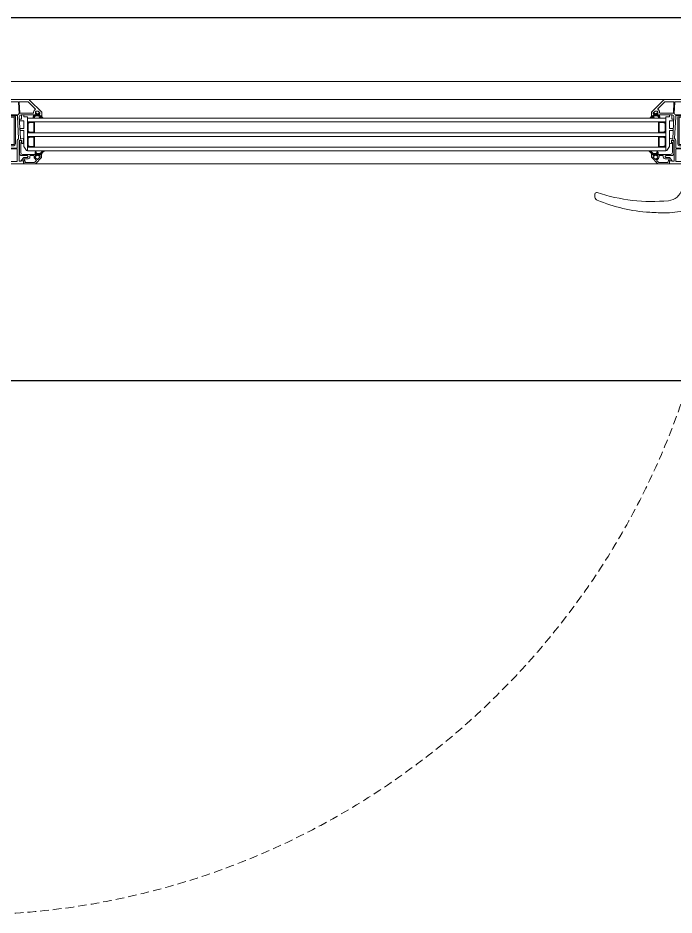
# Model space of a CAD drawing. Header units: millimetres. Extents: x 0 to 145404, y 0 to 194550.
# Drawn here: x 101828 to 102552, y 32667 to 33657 of the extents above; entities that cross this region are included whole.
import ezdxf

# ---------------------------------------------------------------- set-up
doc = ezdxf.new("R2010")
doc.units = ezdxf.units.MM
doc.linetypes.add('HIDDEN2', pattern=[0.1875, 0.125, -0.0625])
for name, color, linetype, lineweight in [('АР - детали окон', 152, 'Continuous', 0), ('АР - Наружная стена', 144, 'Continuous', 30), ('АР - Окна', 150, 'Continuous', 9), ('АР - Окна - детали окон', 152, 'Continuous', 9), ('АР - окна - открывание', 251, 'Continuous', 5), ('АР - Окна - резинки', 30, 'Continuous', 9), ('АР - стекла', 142, 'Continuous', 0)]:
    doc.layers.add(name, color=color, linetype=linetype, lineweight=lineweight)

# ---------------------------------------------------------------- blocks, each defined once
blk = doc.blocks.new('25')
at = {"layer": 'АР - Окна - детали окон'}
h = blk.add_hatch(color=256, dxfattribs=at)
h.dxf.hatch_style = 1
edge = h.paths.add_edge_path()
edge.add_arc((-2.5, -4.49), 0.5, 359.99802, 450)
edge.add_line((-2.5, -3.99), (-2.9, -3.99))
edge.add_line((-2.9, -3.99), (-2.9, -2.99))
edge.add_line((-2.9, -2.99), (-0.45, -2.99))
edge.add_arc((-0.45, -2.49), 0.5, 270, 350)
edge.add_line((0.04, -2.58), (0.39, -0.58))
edge.add_arc((-0.1, -0.49), 0.5, 349.99999, 505)
edge.add_line((-0.51, -0.2), (-1.53, -1.66))
edge.add_arc((-2.35, -1.09), 1, 270, 325.00002, ccw=False)
edge.add_line((-2.35, -2.09), (-3.8, -2.09))
edge.add_arc((-3.97, -0.54), 1.56, 250.04414, 276.3848, ccw=False)
edge.add_arc((-2.08, 6.65), 8.99, 234.41848, 254.40002, ccw=False)
edge.add_arc((-7.23, -0.48), 0.198, 87.85588, 245.09884, ccw=False)
edge.add_line((-7.22, -0.28), (-6.39, -0.28))
edge.add_arc((-6.42, 0.22), 0.499, 273.04816, 453.04812)
edge.add_line((-6.44, 0.72), (-10.12, 0.72))
edge.add_arc((-10.02, 0.47), 0.265, 112.42071, 199.3719)
edge.add_arc((-16.22, -5.29), 8.22, 25.48881, 43.64991, ccw=False)
edge.add_arc((-8.5, -1.69), 0.3, 191.52078, 270)
edge.add_line((-8.5, -1.99), (-7.43, -1.99))
edge.add_line((-7.43, -1.99), (-5.7, -2.99))
edge.add_line((-5.7, -2.99), (-5.7, -3.99))
edge.add_line((-5.7, -3.99), (-6.1, -3.99))
edge.add_arc((-6.1, -4.49), 0.5, 90, 180)
edge.add_line((-6.6, -4.49), (-6.6, -4.69))
edge.add_arc((-6.1, -4.69), 0.5, 180, 277.98902)
edge.add_arc((-6.24, -3.7), 1.5, 277.98902, 345.81082)
edge.add_arc((-4.3, -4.19), 0.5, 14.19019, 165.81082, ccw=False)
edge.add_arc((-2.36, -3.7), 1.5, 194.19019, 262.01299)
edge.add_arc((-2.5, -4.69), 0.5, 262.01299, 360)
edge.add_line((-2, -4.69), (-2, -4.49))
at = {"layer": 'АР - Окна - детали окон', "ltscale": 0.5, "flags": 128}
blk.add_lwpolyline([(-2, -4.49, 0.414224), (-2.5, -3.99), (-2.9, -3.99), (-2.9, -2.99), (-0.45, -2.99, 0.36397), (0.04, -2.58), (0.39, -0.58, 0.802585), (-0.51, -0.2), (-1.53, -1.66, -0.244699), (-2.35, -2.09), (-3.8, -2.09, -0.115442), (-4.5, -2.01, -0.087408), (-7.32, -0.66, -0.818804), (-7.22, -0.28), (-6.39, -0.28, 1), (-6.44, 0.72), (-10.12, 0.72, 0.398713), (-10.27, 0.39, -0.079409), (-8.8, -1.75, 0.356474), (-8.5, -1.99), (-7.43, -1.99), (-5.7, -2.99), (-5.7, -3.99), (-6.1, -3.99, 0.414214), (-6.6, -4.49), (-6.6, -4.69, 0.455668), (-6.03, -5.19, 0.304881), (-4.78, -4.07, -0.778623), (-3.81, -4.07, 0.304885), (-2.57, -5.19, 0.455658), (-2, -4.69)], format="xyb", close=True, dxfattribs=at)
blk = doc.blocks.new('23')
at = {"layer": 'АР - Окна - детали окон'}
h = blk.add_hatch(color=256, dxfattribs=at)
h.dxf.hatch_style = 1
edge = h.paths.add_edge_path()
edge.add_arc((-8.21, 4.65), 7.81, 288.60768, 322.2094)
edge.add_arc((-1.78, -0.3), 0.3, 90, 147.79182, ccw=False)
edge.add_line((-1.78, 0), (1.78, 0))
edge.add_arc((1.78, -0.3), 0.3, 20.00031, 90, ccw=False)
edge.add_line((2.06, -0.2), (2.45, -1.26))
edge.add_arc((3.08, -1.03), 0.671, 200.00031, 360.00013)
edge.add_line((3.75, -1.03), (3.75, 0.8))
edge.add_arc((3.55, 0.8), 0.2, 360, 450)
edge.add_line((3.55, 1), (2.75, 1))
edge.add_arc((2.75, 1.2), 0.2, 180.00027, 270, ccw=False)
edge.add_line((2.55, 1.2), (2.55, 1.8))
edge.add_arc((2.75, 1.8), 0.2, 90, 180.00055, ccw=False)
edge.add_line((2.75, 2), (2.85, 2))
edge.add_arc((2.85, 2.5), 0.5, 270, 450)
edge.add_line((2.85, 3), (2.75, 3))
edge.add_arc((2.75, 1.8), 1.2, 90, 172.84762)
edge.add_arc((1.05, 2.01), 0.513, 187.15236, 352.84762, ccw=False)
edge.add_arc((-0.65, 1.8), 1.2, 7.1524, 90.00002)
edge.add_line((-0.65, 3), (-0.75, 3))
edge.add_arc((-0.75, 2.5), 0.5, 89.99989, 269.99989)
edge.add_line((-0.75, 2), (-0.65, 2))
edge.add_arc((-0.65, 1.8), 0.2, -0.00055, 90, ccw=False)
edge.add_line((-0.45, 1.8), (-0.45, 1.5))
edge.add_arc((-0.95, 1.5), 0.5, -89.99999, 0.00001, ccw=False)
edge.add_line((-0.95, 1), (-3.22, 1))
edge.add_arc((-3.22, 0.7), 0.3, 90, 164.30523)
edge.add_arc((-9.23, 3.18), 6.21, 300.54296, 337.22208, ccw=False)
edge.add_arc((-5.86, -2.44), 0.35, 127.87019, 294.43385)
at = {"layer": 'АР - Окна - детали окон', "linetype": 'Continuous', "ltscale": 0.5, "flags": 128}
blk.add_lwpolyline([(-5.72, -2.76, 0.147675), (-2.04, -0.14, -0.257649), (-1.78, 0), (1.78, 0, -0.315297), (2.06, -0.2), (2.45, -1.26, 0.839098), (3.75, -1.03), (3.75, 0.8, 0.414214), (3.55, 1), (2.75, 1, -0.414212), (2.55, 1.2), (2.55, 1.8, -0.414216), (2.75, 2), (2.85, 2, 1), (2.85, 3), (2.75, 3, 0.378106), (1.56, 1.95, -0.882358), (0.54, 1.95, 0.378106), (-0.65, 3), (-0.75, 3, 1), (-0.75, 2), (-0.65, 2, -0.414216), (-0.45, 1.8), (-0.45, 1.5, -0.414214), (-0.95, 1), (-3.22, 1, 0.336077), (-3.51, 0.78, -0.161423), (-6.08, -2.16, 0.889119)], format="xyb", close=True, dxfattribs=at)
blk = doc.blocks.new('пф 22')
at = {"layer": 'АР - Окна - детали окон', "linetype": 'ByBlock', "ltscale": 100}
h = blk.add_hatch(color=252, dxfattribs=at)
h.dxf.hatch_style = 1
edge = h.paths.add_edge_path()
edge.add_line((0, 0), (0, -14.54))
edge.add_arc((-0.5, -14.54), 0.5, 270, 359.98601, ccw=False)
edge.add_line((-0.5, -15.04), (-24, -15.04))
edge.add_line((-24, -15.04), (-24, -16.54))
edge.add_line((-24, -16.54), (-0.5, -16.54))
edge.add_arc((-0.5, -14.54), 2, 270, 359.9965)
edge.add_line((1.5, -14.54), (1.5, 0))
edge.add_line((1.5, 0), (1.5, 14.46))
edge.add_arc((-0.5, 14.46), 2, 0, 90)
edge.add_line((-0.5, 16.46), (-24, 16.46))
edge.add_line((-24, 16.46), (-24, 14.96))
edge.add_line((-24, 14.96), (-0.5, 14.96))
edge.add_arc((-0.5, 14.46), 0.5, 0, 90, ccw=False)
edge.add_line((0, 14.46), (0, 0))
at = {"layer": 'АР - Окна - детали окон', "linetype": 'Continuous', "ltscale": 0.5, "flags": 128}
for points in [[(10, -36.59, 0.414214), (10.5, -36.09), (10.5, -34.49, 0.720761), (7.8, -33.59), (6, -33.59, -0.414214), (5.5, -33.09), (5.5, -11.09, -0.414214), (6, -10.59), (8, -10.59, -0.414214), (8.5, -11.09), (8.5, -14.09), (9, -14.09, 0.414214), (10.5, -12.59), (10.5, -9.09, 0.466308), (9.91, -8.59), (7.45, -9.03, -0.450467), (6.86, -8.56), (5.61, 15.31, -0.429634), (7.61, 17.41), (24.05, 17.41, 0.388879), (24.55, 17.87), (24.6, 18.41), (24, 18.41, -0.414214), (23.5, 18.91), (23.5, 20.61, -0.414214), (24.5, 21.61), (26.06, 21.61, -0.198911), (26.76, 21.32), (28.5, 19.59), (28.5, 18.91, -0.414214), (28, 18.41), (27.4, 18.41), (27.47, 17.62, 0.2447), (27.72, 17.23), (29, 16.41), (30, 16.41, 0.414214), (30.5, 16.91), (30.5, 20.41), (17.09, 33.83, 0.198913), (15.67, 34.41), (-26, 34.41, 0.414214), (-26.5, 33.91), (-26.5, 31.91, 0.414214), (-26, 31.41), (-25, 31.41, -0.414213), (-24.5, 30.91), (-24.5, 19.41, -0.414214), (-25, 18.91), (-27, 18.91, 0.414214), (-27.5, 18.41), (-27.5, 4.61), (-25.3, 4.61), (-25.3, 2.61), (-21.3, 2.61), (-21.3, 3.9, -0.52236), (-20.63, 4.36), (-16.23, 2.73, -0.313749), (-15.9, 2.27), (-15.9, -2.16, -0.377965), (-15.9, -4.81), (-15.9, -9.24, -0.313749), (-16.23, -9.71), (-20.63, -11.34, -0.52236), (-21.3, -10.87), (-21.3, -9.59), (-25.3, -9.59), (-25.3, -11.59), (-27.5, -11.59), (-27.5, -19.09, -0.414214), (-28, -19.59), (-42.05, -19.59, 0.38888), (-42.55, -20.04), (-42.6, -20.59), (-42, -20.59, -0.414214), (-41.5, -21.09), (-41.5, -22.59, -0.414214), (-42.5, -23.59), (-45.5, -23.59, -0.414214), (-46.5, -22.59), (-46.5, -21.09, -0.414214), (-46, -20.59), (-45.4, -20.59), (-45.45, -20.04, 0.388876), (-45.95, -19.59), (-48, -19.59, 0.414214), (-48.5, -20.09), (-48.5, -34.59, 0.414214), (-46.5, -36.59)], [(-22.5, 17.91, 0.414213), (-22, 17.41), (3.87, 17.41, 0.250492), (4.28, 17.64, -0.0853), (5.21, 18.62, 0.250492), (5.41, 19.05), (4.76, 31.44, 0.398959), (4.27, 31.91), (-22, 31.91, 0.414214), (-22.5, 31.41)], [(7.61, 19.41), (21, 19.41, 0.414214), (21.5, 19.91), (21.5, 20.61, -0.283626), (23.15, 23.3, 0.511389), (23.28, 24.1), (15.61, 31.77, 0.198913), (15.26, 31.91), (6.07, 31.91, 0.429634), (5.57, 31.39), (6.18, 19.79, 0.460737), (6.78, 19.33, -0.052185)], [(3.71, 16.3, 0.48148), (3.22, 16.91), (-25, 16.91, 0.414214), (-25.5, 16.41), (-25.5, 7.11, 0.414214), (-25, 6.61), (-20.94, 6.61), (-15.53, 4.61, -0.313749), (-13.9, 2.27), (-13.9, 0.26, 0.236068), (-13.7, -0.14), (-10.3, -2.69, -0.5), (-10.3, -4.29), (-13.7, -6.84, 0.236068), (-13.9, -7.24), (-13.9, -9.24, -0.313749), (-15.53, -11.58), (-20.94, -13.59), (-25, -13.59, 0.414214), (-25.5, -14.09), (-25.5, -18.59, 0.414214), (-25, -19.09), (-7.6, -19.09, 0.414214), (-7.1, -18.59), (-7.1, -17.29, -1), (-6.3, -17.29), (-6.3, -18.59, 0.414214), (-5.8, -19.09), (3, -19.09, 0.414214), (3.5, -18.59), (3.5, -11.09, -0.253171), (4.63, -8.99, 0.267147), (4.86, -8.55), (3.61, 15.2, -0.069223)], [(-13.9, -4.81), (-13.9, -5.74), (-10.9, -3.49), (-13.9, -1.24), (-13.9, -2.16, -0.377965)], [(-40.3, -25.65, 0.57189), (-41.04, -25.21, -0.127479), (-42.5, -25.59), (-45.5, -25.59, 0.414214), (-46, -26.09), (-46, -33.59, 0.414214), (-45.5, -34.09), (-40.8, -34.09, 0.414214), (-40.3, -33.59)], [(-28, -21.59), (-39, -21.59, 0.414214), (-39.5, -22.09), (-39.5, -33.59, 0.414214), (-39, -34.09), (-26.8, -34.09, 0.414214), (-26.3, -33.59), (-26.3, -21.84, 0.540575), (-27, -21.38, -0.103244)], [(3.5, -20.39, 0.414214), (3, -19.89), (-25, -19.89, 0.414214), (-25.5, -20.39), (-25.5, -33.59, 0.414214), (-25, -34.09), (3, -34.09, 0.414214), (3.5, -33.59)]]:
    blk.add_lwpolyline(points, format="xyb", close=True, dxfattribs=at)
at = {"layer": 'АР - Окна - детали окон', "color": 252, "linetype": 'Continuous', "ltscale": 0.5, "flags": 128}
blk.add_lwpolyline([(0, 0), (0, -14.54, -0.414142), (-0.5, -15.04), (-24, -15.04), (-24, -16.54), (-0.5, -16.54, 0.414196), (1.5, -14.54), (1.5, 0), (1.5, 14.46, 0.414214), (-0.5, 16.46), (-24, 16.46), (-24, 14.96), (-0.5, 14.96, -0.414214), (0, 14.46)], format="xyb", close=True, dxfattribs=at)
blk = doc.blocks.new('пф 33')
at = {"layer": 'АР - Окна - детали окон', "color": 30, "linetype": 'Continuous', "ltscale": 0.5, "flags": 128}
blk.add_lwpolyline([(-0.5, 19.71), (-4, 19.71), (-4, 21.71), (-6.5, 21.71), (-6.5, 17.21), (-8.76, 17.21), (-8.66, 15.21), (-4, 15.21), (-4, 6.71), (-8.21, 6.71), (-8.14, 5.26), (-7.68, 4.71), (-4, 4.71), (-4, -13.29), (-1, -17.44), (-0.5, -17.44, 0.414214), (0, -16.99), (0, 19.21, 0.414214)], format="xyb", close=True, dxfattribs=at)
at = {"layer": 'АР - Окна - детали окон', "color": 126, "linetype": 'Continuous', "ltscale": 0.5, "flags": 128}
for points in [[(8, 14), (2, 14), (0, 12.5), (0, 3.5), (2, 2), (8, 2)], [(7.2, 13.2), (2.27, 13.2), (0.8, 12.1), (0.8, 3.9), (2.27, 2.8), (7.2, 2.8)], [(8, -2), (2, -2), (0, -3.5), (0, -12.5), (2, -14), (8, -14)], [(7.2, -2.8), (2.27, -2.8), (0.8, -3.9), (0.8, -12.1), (2.27, -13.2), (7.2, -13.2)]]:
    blk.add_lwpolyline(points, close=True, dxfattribs=at)
blk = doc.blocks.new('пф 44')
at = {"layer": 'АР - Окна - детали окон', "linetype": 'Continuous', "ltscale": 0.5, "flags": 128}
for points in [[(0.2, -13.2), (0.2, -2.38, 2.154457), (-1.2, -1.2), (-1.2, -14.2, 0.414213), (1.2, -16.6), (7.3, -16.6, -0.414214), (8.3, -17.6), (8.3, -17.7, -0.414214), (7.3, -18.7), (3.58, -18.7), (0.8, -22.01), (0.8, -22.2, 0.493144), (1.18, -22.49), (2.31, -22.19, -0.493146), (3.57, -23.15), (3.57, -24.7), (3.3, -25.7), (15.68, -25.7, 0.198912), (16.74, -25.26), (23.15, -18.85, 0.198912), (23.3, -18.49), (23.3, -15.7, 0.414214), (22.8, -15.2), (20.8, -15.2, 0.414214), (20.3, -15.7), (20.3, -16.2), (21.1, -16.2, -0.414214), (21.6, -16.7), (21.6, -17.79, -0.198912), (21.45, -18.14), (18.99, -20.6, -0.414215), (18.29, -20.6), (16.59, -18.91, -0.198912), (16.3, -18.2), (16.3, -16.7, -0.414214), (16.8, -16.2), (17.3, -16.2), (17.3, -15.7, 0.414214), (16.8, -15.2), (2.2, -15.2, -0.414213)], [(4.46, -20.1, 0.221695), (4.08, -20.28), (3.9, -20.49, 0.433355), (3.99, -21.22, -0.238782), (4.97, -23.15), (4.97, -23.5, 0.414214), (5.47, -24), (15.39, -24, 0.198912), (15.74, -23.85), (17.3, -22.3, 0.414212), (17.3, -21.59), (15.6, -19.9, -0.198912), (14.9, -18.2), (14.9, -17.1, 0.414214), (14.4, -16.6), (10.8, -16.6, 0.414214), (10.3, -17.1), (10.3, -18.1, -0.414214), (8.3, -20.1)]]:
    blk.add_lwpolyline(points, format="xyb", close=True, dxfattribs=at)
blk = doc.blocks.new('Ручка')
at = {"layer": 'АР - детали окон', "ltscale": 100}
for p, q in [((-14.24, 22.99), (-15.06, 27.95)), ((-14.24, 21.99), (-14.49, 15.99)), ((14.24, 22.99), (-14.24, 22.99)), ((14.24, 21.99), (-14.24, 21.99)), ((-9.65, 22.99), (-10.5, 22.99)), ((-10.5, 22.99), (-10.5, 21.99)), ((10.5, 22.99), (9.65, 22.99)), ((10.5, 21.99), (10.5, 22.99)), ((14.24, 22.99), (13.16, 29.12)), ((14.49, 15.99), (14.24, 21.99)), ((-14.49, 15.99), (-15.49, 0)), ((15.49, 0), (14.49, 15.99))]:
    blk.add_line(p, q, dxfattribs=at)
blk.add_lwpolyline([(-15.49, 0), (15.49, 0)], dxfattribs=at)
for centre, radius, start, end in [((-39.21, -127.64), 181.42, 93.59823, 112.46032), ((-31.89, -228.67), 282.71, 90.01366, 93.79442), ((-33.27, -28.14), 82.19, 72.05439, 89.08286), ((-33.59, -23.36), 77.76, 63.10838, 70.74312), ((-106.92, 36.14), 4.2, 112.43151, 168.29295), ((-47.95, -151.15), 192.61, 84.62931, 108.31914), ((-31.51, 23.7), 16.99, 14.48872, 84.62931), ((-8.24, 27.57), 20.87, 31.43432, 61.95383), ((-101.24, 34.97), 10, 168.32843, 189.82844), ((-109.12, 33.6), 2, 189.74596, 288.32653), ((-12.62, 24.57), 26.18, 10.01224, 32.03811)]:
    blk.add_arc(centre, radius, start, end, dxfattribs=at)
blk = doc.blocks.new('блок балконный дверной с проходом 750мм')
at = {"layer": 'АР - детали окон', "color": 251}
blk.add_lwpolyline([(-950, 80), (-900, 80), (-900, 150), (-50, 150), (-50, 80), (0, 80), (0, -250), (-950, -250)], close=True, dxfattribs=at)
at = {"layer": 'АР - детали окон', "color": 252, "linetype": 'Continuous', "ltscale": 0.5, "flags": 128}
for points in [[(0, 80), (-950, 80)], [(-826.12, 60), (-123.69, 60)], [(-130.74, -11), (-819.07, -11)]]:
    blk.add_lwpolyline(points, dxfattribs=at)
at = {"layer": 'АР - детали окон', "linetype": 'Continuous', "ltscale": 0.5, "flags": 128}
blk.add_lwpolyline([(-888.29, -11), (-831.79, -11, 0.414214), (-831.29, -10.5), (-831.29, -8.9, 0.720761), (-833.99, -8), (-835.79, -8, -0.414214), (-836.29, -7.5), (-836.29, 14.5, -0.414214), (-835.79, 15), (-833.79, 15, -0.414214), (-833.29, 14.5), (-833.29, 11.5), (-832.79, 11.5, 0.414214), (-831.29, 13), (-831.29, 16.5, 0.466308), (-831.88, 16.99), (-834.34, 16.56, -0.450467), (-834.93, 17.03), (-836.18, 40.9, -0.429634), (-834.18, 43), (-817.74, 43, 0.388879), (-817.24, 43.46), (-817.19, 44), (-817.79, 44, -0.414214), (-818.29, 44.5), (-818.29, 46.2, -0.414214), (-817.29, 47.2), (-815.73, 47.2, -0.198911), (-815.03, 46.91), (-813.29, 45.17), (-813.29, 44.5, -0.414214), (-813.79, 44), (-814.39, 44), (-814.32, 43.21, 0.2447), (-814.07, 42.82), (-812.79, 42), (-811.79, 42, 0.414214), (-811.29, 42.5), (-811.29, 46), (-824.7, 59.42, 0.198913), (-826.12, 60), (-867.79, 60, 0.414214)], format="xyb", dxfattribs=at)
blk.add_lwpolyline([(-834.18, 45), (-820.79, 45, 0.414214), (-820.29, 45.5), (-820.29, 46.2, -0.283626), (-818.64, 48.88, 0.511389), (-818.51, 49.68), (-826.18, 57.35, 0.198913), (-826.53, 57.5), (-835.72, 57.5, 0.429634), (-836.22, 56.98), (-835.61, 45.38, 0.460737), (-835.01, 44.91, -0.052185)], format="xyb", close=True, dxfattribs=at)
at = {"layer": 'АР - окна - открывание', "color": 252, "linetype": 'HIDDEN2', "lineweight": 0, "ltscale": 75}
blk.add_arc((-50.51, 0), 839.78, 180, 270, dxfattribs=at)
at = {"layer": 'АР - стекла'}
for points in [[(-122.62, 39.29), (-827.18, 39.29), (-827.18, 35.29), (-122.62, 35.29)], [(-122.62, 23.29), (-827.18, 23.29), (-827.18, 19.29), (-122.62, 19.29)], [(-122.62, 7.29), (-827.18, 7.29), (-827.18, 3.29), (-122.62, 3.29)]]:
    blk.add_lwpolyline(points, close=True, dxfattribs=at)
at = {"layer": 'АР - детали окон', "linetype": 'ByBlock', "yscale": 0.9999981892122862, "zscale": 0.9999981892122862}
for name, p, xscale in [('пф 22', (-841.79, 25.59, 0), 0.9999981892122862), ('пф 22', (-108.01, 25.59), -0.9999981892122862), ('пф 33', (-827.18, 21.29, 0), 0.9999981892122862), ('пф 33', (-122.62, 21.29), -0.9999981892122862), ('пф 44', (-834.75, 14.7, 0), 0.9999981892122862), ('пф 44', (-115.06, 14.7), -0.9999981892122862)]:
    blk.add_blockref(name, p, dxfattribs=dict(at, xscale=xscale))
at = {"layer": 'АР - детали окон', "xscale": 0.9999981892122862, "yscale": 0.9999981892122862, "zscale": 0.9999981892122862, "rotation": 180}
blk.add_blockref('Ручка', (-860.04, -11, 0), dxfattribs=at)
at = {"layer": 'АР - Окна - резинки', "yscale": 0.9999981892122862, "zscale": 0.9999981892122862, "rotation": 180}
for name, p, xscale in [('25', (-820.09, 40.01, 0), 0.9999981892122862), ('25', (-129.56, 40.01), -0.9999981892122862), ('23', (-814.96, 0.53, 0), 0.9999981892122862), ('23', (-134.85, 0.53), -0.9999981892122862)]:
    blk.add_blockref(name, p, dxfattribs=dict(at, xscale=xscale))
blk = doc.blocks.new('Квартира 2К 10200 тип 4')
at = {"layer": 'АР - Наружная стена'}
blk.add_lwpolyline([(3855, 5850), (0, 5850), (0, 5450), (3855, 5450)], close=True, dxfattribs=at)
at = {"layer": 'АР - Окна', "xscale": -1}
blk.add_blockref('блок балконный дверной с проходом 750мм', (1340, 5700, 0), dxfattribs=at)
blk = doc.blocks.new('H_Section_1')
at = {"rotation": 56.96711930257281}
blk.add_blockref('Квартира 2К 10200 тип 4', (132.15, -12729.69), dxfattribs=at)

msp = doc.modelspace()

# ---------------------------------------------------------------- block references
at = {"rotation": 303.0328806974269}
msp.add_blockref('H_Section_1', (110975.45, 34857.16, 0), dxfattribs=at)

doc.saveas('drawing.dxf')
